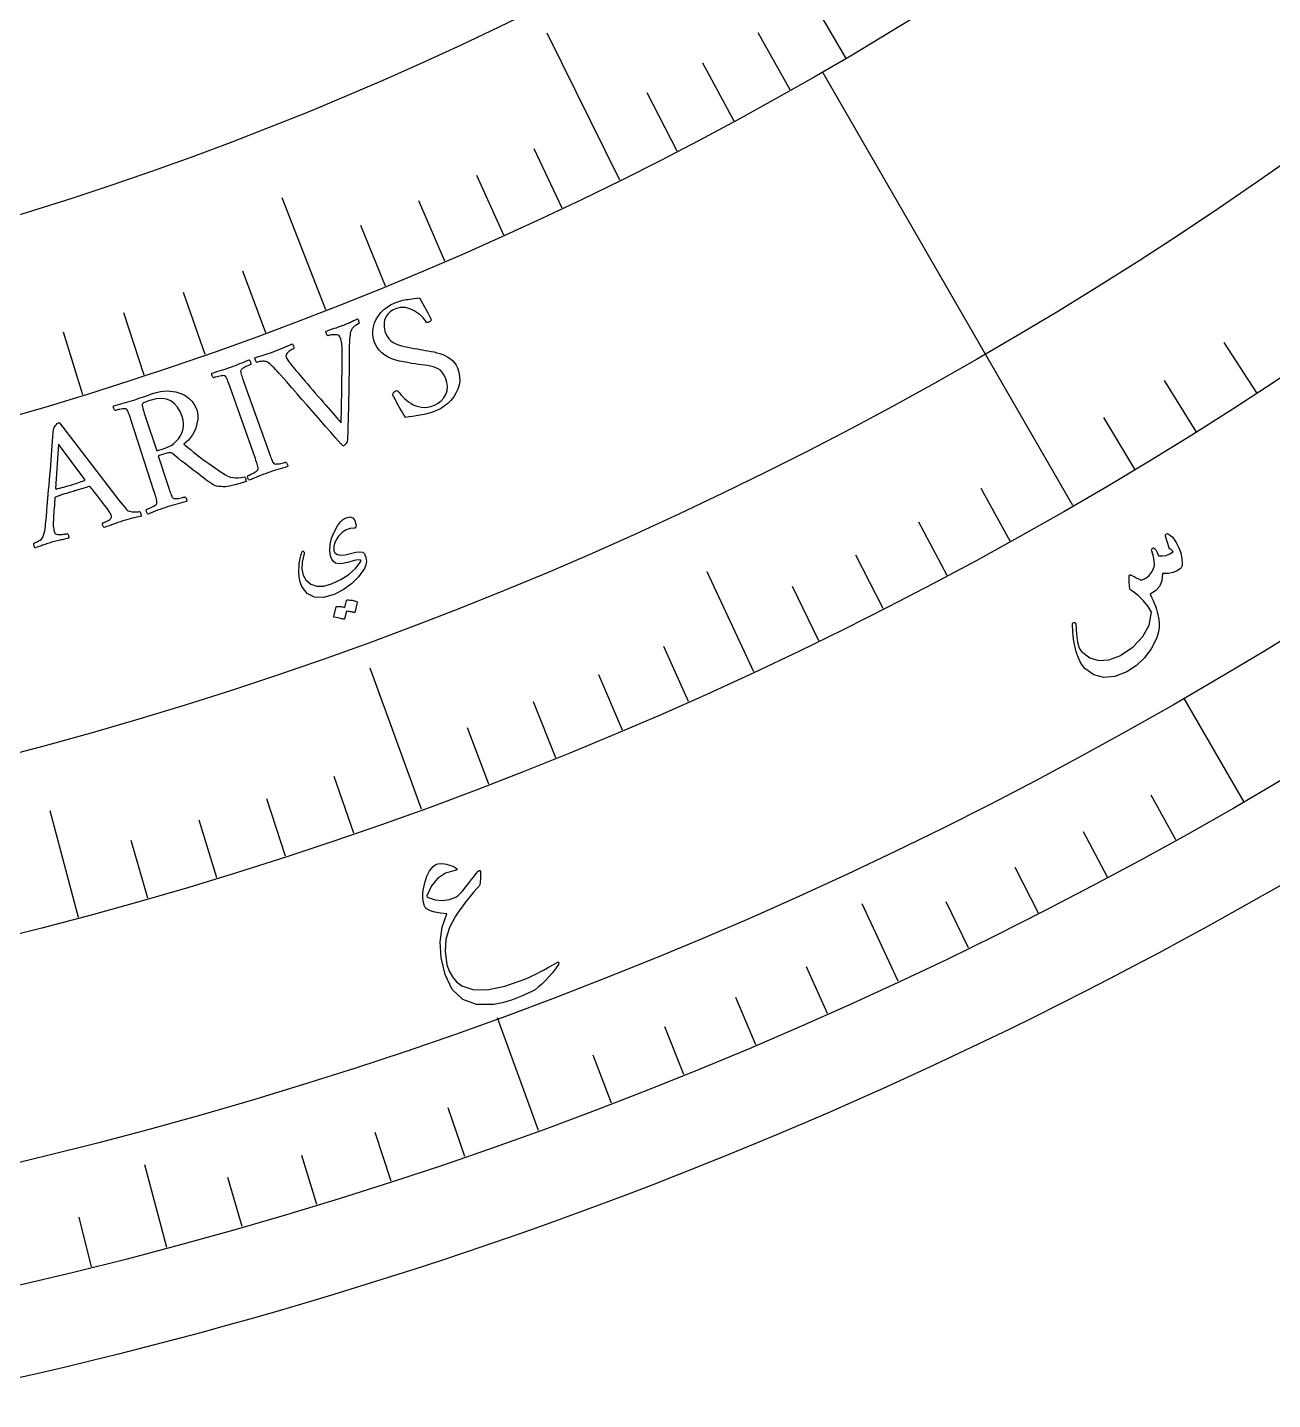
# Model space of a CAD drawing. Header units: millimetres. Extents: x -68 to 68, y -68 to 87.
# Drawn here: x 15.05 to 33.5, y -66.15 to -45.82 of the extents above; entities that cross this region are included whole.
import ezdxf

# ---------------------------------------------------------------- set-up
doc = ezdxf.new("R2010")
doc.units = ezdxf.units.MM
for name, color, linetype in [('CUT_OUTER', 1, 'Continuous'), ('ENGRAVE', 7, 'Continuous'), ('ENGRAVE_FINE', 8, 'Continuous'), ('TEXT', 5, 'Continuous')]:
    doc.layers.add(name, color=color, linetype=linetype)

msp = doc.modelspace()

# ---------------------------------------------------------------- linework, layer by layer
at = {"layer": 'CUT_OUTER'}
msp.add_lwpolyline([(33.6304, -58.5256), (33.2706, -58.7309), (32.9096, -58.9339), (32.5474, -59.1347), (32.1839, -59.3333), (31.8193, -59.5297), (31.4534, -59.7238), (31.0864, -59.9157), (30.7181, -60.1053), (30.3488, -60.2926), (29.9782, -60.4777), (29.6066, -60.6605), (29.2338, -60.841), (28.86, -61.0193), (28.485, -61.1952), (28.109, -61.3688), (27.7319, -61.5402), (27.3538, -61.7092), (26.9746, -61.8758), (26.5945, -62.0402), (26.2133, -62.2022), (25.8311, -62.3619), (25.448, -62.5192), (25.0639, -62.6742), (24.6789, -62.8268), (24.2929, -62.977), (23.906, -63.1249), (23.5183, -63.2704), (23.1296, -63.4135), (22.7401, -63.5542), (22.3497, -63.6926), (21.9584, -63.8285), (21.5664, -63.962), (21.1735, -64.0932), (20.7799, -64.2219), (20.3854, -64.3482), (19.9902, -64.472), (19.5942, -64.5935), (19.1975, -64.7125), (18.8001, -64.8291), (18.4019, -64.9432), (18.0031, -65.0549), (17.6036, -65.1641), (17.2034, -65.2709), (16.8026, -65.3752), (16.4012, -65.4771), (15.9991, -65.5765), (15.5964, -65.6734), (15.1932, -65.7679), (14.7893, -65.8599)], dxfattribs=at)
at = {"layer": 'ENGRAVE'}
for points in [[(23.8322, -48.08), (22.7531, -45.9028)], [(30.5438, -52.9033), (26.8313, -46.4731)], [(19.4753, -50.0038), (18.8286, -48.3433)], [(25.8167, -55.3641), (25.1263, -53.8836)], [(20.8932, -57.4035), (20.1313, -55.3103)], [(33.075, -57.2876), (32.1891, -55.7531)], [(15.8106, -59.006), (15.3878, -57.4282)], [(27.9562, -59.9523), (27.4213, -58.8052)], [(22.6246, -62.1607), (22.0186, -60.4956)], [(17.1209, -63.896), (16.7933, -62.6735)]]:
    msp.add_lwpolyline(points, dxfattribs=at)
for radius in [66.15, 66.15, 64.3781, 61.0875, 61.0875, 58.4888, 53.6625, 53.6625, 50.8275]:
    msp.add_circle((0, 0), radius, dxfattribs=at)
at = {"layer": 'ENGRAVE_FINE'}
for points in [[(27.1811, -46.2694), (26.6887, -45.4313)], [(26.3563, -46.7441), (25.8789, -45.8974)], [(25.5231, -47.2042), (25.0608, -46.3492)], [(24.6817, -47.6495), (24.2346, -46.7865)], [(22.9751, -48.4954), (22.559, -47.617)], [(22.1106, -48.8956), (21.7101, -48.01)], [(21.239, -49.2805), (20.8543, -48.3879)], [(20.3604, -49.6499), (19.9916, -48.7506)], [(18.5839, -50.3418), (18.2473, -49.43)], [(17.6865, -50.6641), (17.3661, -49.7464)], [(16.7834, -50.9704), (16.4794, -50.0472)], [(15.8748, -51.2606), (15.5873, -50.3322)], [(33.2706, -51.2323), (32.7854, -50.485)], [(32.3714, -51.8051), (31.8993, -51.0495)], [(31.4624, -52.3622), (31.0035, -51.5985)], [(29.6158, -53.4283), (29.1838, -52.649)], [(28.6788, -53.9371), (28.2605, -53.1504)], [(27.7331, -54.4294), (27.3286, -53.6355)], [(26.779, -54.9051), (26.3884, -54.1043)], [(24.8465, -55.8062), (24.4841, -54.9922)], [(23.8688, -56.2313), (23.5206, -55.4112)], [(22.8838, -56.6393), (22.55, -55.8132)], [(21.8918, -57.0301), (21.5725, -56.1983)], [(19.8881, -57.7594), (19.5981, -56.9169)], [(18.8771, -58.0977), (18.6017, -57.2503)], [(32.0702, -57.8561), (31.702, -57.1919)], [(17.8603, -58.4183), (17.5998, -57.5662)], [(31.0555, -58.407), (30.699, -57.7365)], [(16.838, -58.7211), (16.5924, -57.8646)], [(30.0315, -58.9401), (29.6867, -58.2635)], [(28.9983, -59.4552), (28.6654, -58.7727)], [(26.9056, -60.431), (26.5968, -59.7373)], [(25.8469, -60.8914), (25.5502, -60.1924)], [(24.7802, -61.3332), (24.4958, -60.6291)], [(23.706, -61.7563), (23.4339, -61.0474)], [(21.5363, -62.5461), (21.2891, -61.8281)], [(20.4415, -62.9124), (20.2068, -62.1902)], [(19.3404, -63.2596), (19.1184, -62.5334)], [(18.2334, -63.5875), (18.0241, -62.8575)], [(16.0031, -64.1851), (15.8194, -63.4482)]]:
    msp.add_lwpolyline(points, dxfattribs=at)
at = {"layer": 'TEXT'}
for points in [[(20.4894, -49.9026), (20.5244, -49.8888), (20.5568, -49.8774), (20.5865, -49.8682), (20.6135, -49.8613), (20.6396, -49.8558), (20.6662, -49.851), (20.6935, -49.8468), (20.7213, -49.8432), (20.7512, -49.8396), (20.7843, -49.8353), (20.8208, -49.8302), (20.8606, -49.8245), (20.8864, -49.8674), (20.9118, -49.9115), (20.9368, -49.9566), (20.9614, -50.0027), (20.9842, -50.0465), (21.0037, -50.0844), (21.0198, -50.1165), (21.0327, -50.1428), (21.0349, -50.1485), (21.0341, -50.1545), (21.0304, -50.1609), (21.0237, -50.1677), (21.0158, -50.1741), (21.0085, -50.1793), (21.0017, -50.1835), (20.9955, -50.1865), (20.9875, -50.1892), (20.9798, -50.1903), (20.9725, -50.1898), (20.9656, -50.1878), (20.9527, -50.1668), (20.9367, -50.1451), (20.9176, -50.1225), (20.8954, -50.0991), (20.8707, -50.0761), (20.844, -50.0546), (20.8154, -50.0346), (20.7849, -50.016), (20.7529, -49.9998), (20.7197, -49.9866), (20.6854, -49.9766), (20.65, -49.9696), (20.6141, -49.9666), (20.578, -49.9688), (20.5418, -49.9761), (20.5054, -49.9885), (20.462, -50.0092), (20.4256, -50.033), (20.3962, -50.0599), (20.3739, -50.0898), (20.3576, -50.1216), (20.346, -50.1543), (20.3391, -50.1878), (20.3371, -50.2222), (20.3389, -50.2562), (20.3435, -50.2888), (20.3509, -50.3198), (20.3611, -50.3494), (20.3823, -50.3931), (20.408, -50.4304), (20.4382, -50.4613), (20.4729, -50.4859), (20.5111, -50.5056), (20.5519, -50.5223), (20.5953, -50.5357), (20.6412, -50.546), (20.6886, -50.5548), (20.7362, -50.5638), (20.7842, -50.573), (20.8324, -50.5824), (20.8693, -50.5888), (20.908, -50.5954), (20.9486, -50.6023), (20.9911, -50.6094), (21.0344, -50.6173), (21.0777, -50.6267), (21.121, -50.6375), (21.1641, -50.6496), (21.2062, -50.6641), (21.2461, -50.6817), (21.2838, -50.7025), (21.3195, -50.7264), (21.352, -50.7541), (21.3804, -50.7861), (21.4047, -50.8226), (21.4249, -50.8634), (21.4463, -50.9266), (21.4574, -50.9899), (21.458, -51.0532), (21.4481, -51.1164), (21.4292, -51.178), (21.403, -51.2364), (21.3692, -51.2916), (21.328, -51.3434), (21.2809, -51.3906), (21.2292, -51.4317), (21.173, -51.4667), (21.1123, -51.4955), (21.0529, -51.5179), (20.9931, -51.5365), (20.9331, -51.5513), (20.8728, -51.5623), (20.814, -51.5714), (20.7586, -51.5805), (20.7065, -51.5895), (20.6578, -51.5986), (20.6366, -51.5659), (20.6153, -51.5319), (20.594, -51.4964), (20.5727, -51.4596), (20.5522, -51.4232), (20.5333, -51.3889), (20.5159, -51.3568), (20.5001, -51.3268), (20.4866, -51.3006), (20.4761, -51.2799), (20.4686, -51.2645), (20.4642, -51.2546), (20.4682, -51.2463), (20.4727, -51.2383), (20.4779, -51.2306), (20.4838, -51.2231), (20.4902, -51.2163), (20.4972, -51.2104), (20.5047, -51.2055), (20.5129, -51.2017), (20.5232, -51.1991), (20.5325, -51.2001), (20.5408, -51.2046), (20.548, -51.2127), (20.56, -51.2293), (20.5752, -51.2482), (20.5936, -51.2695), (20.6153, -51.2932), (20.64, -51.3177), (20.6677, -51.3416), (20.6982, -51.3648), (20.7317, -51.3874), (20.7678, -51.4077), (20.8062, -51.424), (20.8469, -51.4364), (20.89, -51.4449), (20.9353, -51.4479), (20.9828, -51.4438), (21.0327, -51.4327), (21.0847, -51.4144), (21.1377, -51.3871), (21.1832, -51.3519), (21.2211, -51.3086), (21.2514, -51.2574), (21.271, -51.2006), (21.2769, -51.1406), (21.269, -51.0773), (21.2475, -51.0107), (21.2254, -50.9655), (21.2, -50.928), (21.1714, -50.8982), (21.1395, -50.876), (21.1047, -50.8593), (21.0674, -50.8456), (21.0275, -50.8351), (20.9851, -50.8278), (20.9407, -50.8219), (20.8947, -50.816), (20.8472, -50.81), (20.7981, -50.8038), (20.7425, -50.795), (20.6856, -50.785), (20.6275, -50.774), (20.5681, -50.7618), (20.5094, -50.7468), (20.4534, -50.7275), (20.3999, -50.7037), (20.3491, -50.6755), (20.3028, -50.6416), (20.263, -50.6004), (20.2298, -50.5522), (20.203, -50.4968), (20.1828, -50.4347), (20.1724, -50.3733), (20.1718, -50.3128), (20.1808, -50.2531), (20.1981, -50.1954), (20.2224, -50.141), (20.2535, -50.0899), (20.2916, -50.0421), (20.3351, -49.9988), (20.3825, -49.9611), (20.4339, -49.929), (20.4894, -49.9026)], [(18.6948, -50.6244), (18.7324, -50.6102), (18.7693, -50.5958), (18.8055, -50.581), (18.8408, -50.5661), (18.8756, -50.5511), (18.9102, -50.5364), (18.9446, -50.5218), (18.9786, -50.5076), (18.9829, -50.5128), (18.9873, -50.5206), (18.9917, -50.5309), (18.9963, -50.5438), (19, -50.5566), (19.0017, -50.5664), (19.0015, -50.5733), (18.9994, -50.5773), (18.9932, -50.58), (18.9842, -50.5847), (18.9724, -50.5913), (18.9577, -50.5998), (18.942, -50.6099), (18.9273, -50.6209), (18.9134, -50.633), (18.9005, -50.6461), (18.8903, -50.6602), (18.8848, -50.6751), (18.8841, -50.6909), (18.8881, -50.7075), (18.8999, -50.731), (18.921, -50.763), (18.9512, -50.8032), (18.9908, -50.8517), (19.0119, -50.8767), (19.0364, -50.9055), (19.0642, -50.9381), (19.0953, -50.9744), (19.1289, -51.0136), (19.1641, -51.0548), (19.2009, -51.098), (19.2394, -51.1431), (19.2788, -51.1892), (19.3183, -51.2352), (19.3581, -51.2811), (19.3981, -51.327), (19.4373, -51.3719), (19.4748, -51.415), (19.5107, -51.4563), (19.5449, -51.4958), (19.5767, -51.5327), (19.6055, -51.566), (19.6312, -51.5958), (19.6539, -51.6221), (19.6726, -51.6438), (19.6867, -51.6599), (19.6959, -51.6703), (19.7004, -51.675), (19.7011, -51.6654), (19.7019, -51.6478), (19.7028, -51.6224), (19.7038, -51.5892), (19.7049, -51.5495), (19.7059, -51.5048), (19.7069, -51.4551), (19.7078, -51.4004), (19.7088, -51.3416), (19.7097, -51.28), (19.7107, -51.2153), (19.7116, -51.1477), (19.7126, -51.0783), (19.7134, -51.0085), (19.7142, -50.9381), (19.7148, -50.8673), (19.7154, -50.7972), (19.7158, -50.7293), (19.7162, -50.6635), (19.7165, -50.5997), (19.7164, -50.5758), (19.7155, -50.5515), (19.7137, -50.5268), (19.7111, -50.5017), (19.7077, -50.4777), (19.7035, -50.456), (19.6985, -50.4367), (19.6928, -50.4199), (19.6837, -50.4025), (19.6716, -50.3892), (19.6564, -50.3798), (19.6382, -50.3744), (19.6185, -50.3718), (19.5987, -50.371), (19.579, -50.3719), (19.5593, -50.3745), (19.5411, -50.3779), (19.5261, -50.3812), (19.5142, -50.3842), (19.5055, -50.387), (19.4999, -50.3848), (19.4944, -50.3792), (19.4889, -50.3703), (19.4835, -50.3581), (19.4791, -50.3451), (19.4768, -50.3339), (19.4766, -50.3245), (19.4784, -50.317), (19.5104, -50.306), (19.5415, -50.2956), (19.5718, -50.2856), (19.6013, -50.2762), (19.6307, -50.2665), (19.6608, -50.2561), (19.6916, -50.2448), (19.7231, -50.2327), (19.7488, -50.2225), (19.7717, -50.2132), (19.7917, -50.2049), (19.8088, -50.1976), (19.8243, -50.1906), (19.8397, -50.1836), (19.8549, -50.1765), (19.8698, -50.1693), (19.8856, -50.1616), (19.903, -50.1533), (19.9223, -50.1443), (19.9433, -50.1345), (19.9476, -50.1398), (19.952, -50.1478), (19.9565, -50.1586), (19.961, -50.1721), (19.9647, -50.1853), (19.9667, -50.1949), (19.9669, -50.2011), (19.9654, -50.2038), (19.9564, -50.2083), (19.9433, -50.2161), (19.9263, -50.2272), (19.9053, -50.2416), (19.8842, -50.2587), (19.8667, -50.2778), (19.8529, -50.2989), (19.8428, -50.322), (19.8374, -50.3417), (19.8327, -50.3681), (19.8288, -50.4014), (19.8257, -50.4416), (19.8233, -50.4845), (19.8216, -50.5263), (19.8207, -50.5669), (19.8205, -50.6064), (19.82, -50.6979), (19.8195, -50.7856), (19.8189, -50.8694), (19.8183, -50.9494), (19.8175, -51.0268), (19.8165, -51.103), (19.8153, -51.1778), (19.8138, -51.2513), (19.8122, -51.3248), (19.8105, -51.3998), (19.8088, -51.4761), (19.807, -51.5538), (19.8049, -51.6344), (19.8023, -51.7194), (19.7991, -51.8086), (19.7955, -51.9023), (19.7935, -51.9273), (19.7898, -51.9488), (19.7842, -51.9669), (19.7767, -51.9815), (19.7679, -51.9934), (19.758, -52.0031), (19.7473, -52.0109), (19.7355, -52.0165), (19.7316, -52.0169), (19.7273, -52.0152), (19.7225, -52.0113), (19.7173, -52.0054), (19.7121, -51.999), (19.7073, -51.9937), (19.7029, -51.9894), (19.6988, -51.9861), (19.62, -51.8974), (19.544, -51.8116), (19.4708, -51.7287), (19.4005, -51.6487), (19.3313, -51.5697), (19.2616, -51.4901), (19.1914, -51.4097), (19.1208, -51.3286), (19.048, -51.2451), (18.9712, -51.1575), (18.8906, -51.0658), (18.8061, -50.97), (18.7803, -50.9405), (18.7554, -50.9127), (18.7313, -50.8867), (18.7081, -50.8625), (18.6851, -50.8399), (18.6618, -50.8188), (18.6383, -50.7991), (18.6144, -50.781), (18.6039, -50.7743), (18.5913, -50.7694), (18.5766, -50.7663), (18.5599, -50.765), (18.5424, -50.7651), (18.5254, -50.7659), (18.5089, -50.7676), (18.4929, -50.7702), (18.4781, -50.7731), (18.4656, -50.776), (18.4552, -50.7787), (18.447, -50.7814), (18.4452, -50.7797), (18.4422, -50.7738), (18.438, -50.7637), (18.4326, -50.7494), (18.4275, -50.7348), (18.424, -50.7239), (18.4223, -50.7167), (18.4222, -50.7132), (18.4614, -50.7004), (18.4973, -50.6889), (18.5298, -50.6789), (18.559, -50.6702), (18.5881, -50.6613), (18.6204, -50.6508), (18.656, -50.6384), (18.6948, -50.6244)], [(18.0678, -50.8515), (18.1021, -50.8391), (18.1358, -50.8263), (18.1689, -50.8132), (18.2014, -50.7997), (18.234, -50.7861), (18.2673, -50.7723), (18.3015, -50.7584), (18.3364, -50.7443), (18.3426, -50.7486), (18.3481, -50.7552), (18.3529, -50.7641), (18.3571, -50.7754), (18.3602, -50.787), (18.3619, -50.7971), (18.3622, -50.8056), (18.361, -50.8125), (18.3525, -50.8159), (18.3411, -50.8208), (18.3269, -50.8272), (18.3098, -50.8351), (18.2917, -50.8439), (18.2744, -50.853), (18.2579, -50.8623), (18.2421, -50.8719), (18.2286, -50.8813), (18.2191, -50.8904), (18.2134, -50.8992), (18.2117, -50.9075), (18.2132, -50.9218), (18.216, -50.9376), (18.2203, -50.955), (18.226, -50.9739), (18.2326, -50.9941), (18.2397, -51.0151), (18.2473, -51.037), (18.2553, -51.0598), (18.2566, -51.0634), (18.2579, -51.0671), (18.2593, -51.0707), (18.2606, -51.0744), (18.2619, -51.0781), (18.2632, -51.0817), (18.2645, -51.0854), (18.2658, -51.089), (18.6296, -52.1065), (18.6309, -52.1101), (18.6322, -52.1138), (18.6335, -52.1175), (18.6348, -52.1211), (18.6361, -52.1248), (18.6374, -52.1284), (18.6387, -52.1321), (18.64, -52.1358), (18.6482, -52.1584), (18.6561, -52.1799), (18.6639, -52.2002), (18.6713, -52.2195), (18.6788, -52.2372), (18.6864, -52.253), (18.6942, -52.2668), (18.7022, -52.2786), (18.7086, -52.283), (18.7186, -52.2858), (18.7322, -52.287), (18.7494, -52.2865), (18.7685, -52.2847), (18.7879, -52.282), (18.8077, -52.2782), (18.8279, -52.2734), (18.8466, -52.2685), (18.862, -52.2642), (18.8742, -52.2606), (18.8832, -52.2576), (18.8886, -52.2622), (18.8939, -52.2689), (18.8991, -52.2777), (18.9041, -52.2886), (18.9081, -52.2999), (18.9101, -52.3099), (18.91, -52.3185), (18.9079, -52.3258), (18.8705, -52.3366), (18.834, -52.3473), (18.7983, -52.3578), (18.7634, -52.3682), (18.7287, -52.3788), (18.6938, -52.39), (18.6585, -52.4018), (18.623, -52.4142), (18.5884, -52.4267), (18.5537, -52.4397), (18.5189, -52.4534), (18.4838, -52.4675), (18.4486, -52.4821), (18.4131, -52.4968), (18.3773, -52.5119), (18.3413, -52.5271), (18.335, -52.5228), (18.3295, -52.5161), (18.3247, -52.5072), (18.3207, -52.4959), (18.3178, -52.4842), (18.3162, -52.4741), (18.3161, -52.4656), (18.3174, -52.4586), (18.3263, -52.4553), (18.338, -52.4504), (18.3527, -52.4439), (18.3703, -52.436), (18.389, -52.4269), (18.407, -52.4173), (18.4242, -52.407), (18.4407, -52.3962), (18.4547, -52.3856), (18.4644, -52.3761), (18.4699, -52.3678), (18.4711, -52.3607), (18.4699, -52.3434), (18.4669, -52.3244), (18.4621, -52.3036), (18.4554, -52.2811), (18.4476, -52.2572), (18.4393, -52.2325), (18.4306, -52.2069), (18.4213, -52.1805), (18.0616, -51.1616), (18.0522, -51.1351), (18.0429, -51.1095), (18.0337, -51.0846), (18.0246, -51.0606), (18.0155, -51.0383), (18.0061, -51.0187), (17.9965, -51.0018), (17.9867, -50.9874), (17.981, -50.9817), (17.9717, -50.9783), (17.9586, -50.9773), (17.9418, -50.9785), (17.923, -50.9813), (17.9039, -50.9846), (17.8845, -50.9886), (17.8649, -50.9932), (17.8466, -50.9978), (17.8316, -51.0018), (17.8196, -51.0052), (17.8109, -51.008), (17.8056, -51.0033), (17.8005, -50.9965), (17.7954, -50.9876), (17.7905, -50.9766), (17.7866, -50.9653), (17.7848, -50.9553), (17.7849, -50.9467), (17.7869, -50.9395), (17.8231, -50.9283), (17.8591, -50.9173), (17.8948, -50.9066), (17.9302, -50.8961), (17.9653, -50.8855), (17.9999, -50.8746), (18.0341, -50.8632), (18.0678, -50.8515)], [(16.9437, -51.2316), (16.9843, -51.22), (17.0266, -51.2116), (17.0706, -51.2063), (17.1163, -51.2042), (17.1626, -51.2055), (17.2083, -51.2103), (17.2535, -51.2187), (17.298, -51.2307), (17.341, -51.2466), (17.3817, -51.267), (17.42, -51.2917), (17.4561, -51.3207), (17.4887, -51.3545), (17.5171, -51.3933), (17.5412, -51.4372), (17.5609, -51.4862), (17.5725, -51.5298), (17.578, -51.5748), (17.5773, -51.6213), (17.5705, -51.6691), (17.5585, -51.7169), (17.5422, -51.7635), (17.5218, -51.8087), (17.4971, -51.8526), (17.4692, -51.8938), (17.439, -51.931), (17.4065, -51.964), (17.3719, -51.9931), (17.4206, -52.0343), (17.4681, -52.0735), (17.5144, -52.1108), (17.5593, -52.1461), (17.6039, -52.1802), (17.6491, -52.2139), (17.6949, -52.2472), (17.7413, -52.2801), (17.7893, -52.3137), (17.8401, -52.3488), (17.8935, -52.3856), (17.9496, -52.424), (17.987, -52.4472), (18.0241, -52.4656), (18.0608, -52.4794), (18.0971, -52.4884), (18.135, -52.4926), (18.1766, -52.4918), (18.2218, -52.4859), (18.2706, -52.4749), (18.2766, -52.4795), (18.2816, -52.4869), (18.2855, -52.497), (18.2883, -52.5099), (18.2902, -52.5228), (18.2914, -52.5328), (18.292, -52.54), (18.2919, -52.5443), (18.2338, -52.5639), (18.1804, -52.5806), (18.1317, -52.5944), (18.0877, -52.6054), (18.0486, -52.6138), (18.0149, -52.6198), (17.9864, -52.6234), (17.9631, -52.6248), (17.9476, -52.6238), (17.9291, -52.6223), (17.9077, -52.6203), (17.8834, -52.6177), (17.8571, -52.6127), (17.8297, -52.6035), (17.8011, -52.59), (17.7716, -52.5722), (17.7585, -52.5631), (17.7408, -52.5504), (17.7185, -52.5342), (17.6916, -52.5144), (17.6609, -52.4916), (17.6273, -52.4663), (17.5909, -52.4385), (17.5517, -52.4083), (17.5104, -52.3763), (17.4677, -52.3432), (17.4236, -52.3089), (17.3783, -52.2736), (17.3327, -52.2378), (17.2879, -52.2023), (17.2439, -52.1669), (17.2007, -52.1318), (17.1845, -52.1228), (17.1652, -52.1189), (17.1429, -52.1202), (17.1175, -52.1265), (16.9925, -52.1673), (17.1386, -52.6157), (17.1398, -52.6194), (17.141, -52.6231), (17.1422, -52.6268), (17.1434, -52.6305), (17.1446, -52.6342), (17.1458, -52.6379), (17.147, -52.6416), (17.1482, -52.6453), (17.1557, -52.6681), (17.1631, -52.6898), (17.1702, -52.7104), (17.1771, -52.7299), (17.1841, -52.7478), (17.1913, -52.7638), (17.1987, -52.7778), (17.2063, -52.7899), (17.2126, -52.7945), (17.2225, -52.7975), (17.236, -52.7991), (17.2532, -52.7991), (17.2724, -52.7979), (17.2919, -52.7956), (17.3118, -52.7924), (17.3321, -52.7883), (17.3509, -52.7839), (17.3664, -52.78), (17.3788, -52.7767), (17.3878, -52.774), (17.3931, -52.7788), (17.3982, -52.7856), (17.4031, -52.7946), (17.4079, -52.8056), (17.4115, -52.817), (17.4132, -52.827), (17.4129, -52.8357), (17.4105, -52.8429), (17.3729, -52.8527), (17.3361, -52.8623), (17.3001, -52.8718), (17.2649, -52.8811), (17.23, -52.8907), (17.1947, -52.9009), (17.1591, -52.9117), (17.1232, -52.9231), (17.0883, -52.9346), (17.0533, -52.9467), (17.018, -52.9593), (16.9826, -52.9725), (16.947, -52.986), (16.9111, -52.9998), (16.8749, -53.0138), (16.8385, -53.028), (16.8323, -53.0235), (16.827, -53.0167), (16.8225, -53.0076), (16.8188, -52.9962), (16.8162, -52.9844), (16.8149, -52.9743), (16.815, -52.9658), (16.8165, -52.9588), (16.8255, -52.9557), (16.8374, -52.9512), (16.8522, -52.9452), (16.8701, -52.9377), (16.889, -52.9292), (16.9072, -52.9201), (16.9248, -52.9103), (16.9416, -52.8999), (16.9559, -52.8897), (16.9658, -52.8806), (16.9715, -52.8724), (16.973, -52.8654), (16.9723, -52.8481), (16.9698, -52.8289), (16.9656, -52.808), (16.9596, -52.7853), (16.9524, -52.7612), (16.9448, -52.7363), (16.9368, -52.7105), (16.9283, -52.6838), (16.5953, -51.6558), (16.5867, -51.6291), (16.5781, -51.6032), (16.5696, -51.5781), (16.5612, -51.5538), (16.5527, -51.5313), (16.5439, -51.5114), (16.5348, -51.4942), (16.5254, -51.4796), (16.5199, -51.4737), (16.5106, -51.4701), (16.4976, -51.4686), (16.4808, -51.4694), (16.462, -51.4716), (16.443, -51.4744), (16.4239, -51.4777), (16.4047, -51.4815), (16.3868, -51.4854), (16.372, -51.4888), (16.3602, -51.4918), (16.3515, -51.4944), (16.3464, -51.4895), (16.3414, -51.4826), (16.3366, -51.4736), (16.332, -51.4625), (16.3285, -51.451), (16.3269, -51.441), (16.3272, -51.4324), (16.3295, -51.4252), (16.366, -51.4151), (16.402, -51.4052), (16.4376, -51.3956), (16.4728, -51.3863), (16.5076, -51.3769), (16.5422, -51.3671), (16.5764, -51.3568), (16.6103, -51.3461), (16.6459, -51.3344), (16.6828, -51.3219), (16.7209, -51.3086), (16.7602, -51.2946), (16.8017, -51.2799), (16.8461, -51.2644), (16.8934, -51.2484), (16.9437, -51.2316)], [(17.3481, -51.5829), (17.3176, -51.5096), (17.2791, -51.4469), (17.2326, -51.3946), (17.1781, -51.353), (17.1148, -51.3251), (17.0417, -51.3144), (16.9588, -51.3209), (16.866, -51.3445), (16.8538, -51.3487), (16.8388, -51.3541), (16.821, -51.3608), (16.8005, -51.3687), (16.7812, -51.3774), (16.7672, -51.3864), (16.7585, -51.3957), (16.755, -51.4054), (16.7549, -51.4198), (16.7572, -51.4377), (16.7617, -51.4591), (16.7686, -51.484), (16.7767, -51.5108), (16.7851, -51.5376), (16.7936, -51.5646), (16.8023, -51.5916), (16.9684, -52.0934), (17.0957, -52.0518), (17.1407, -52.034), (17.1829, -52.0111), (17.2222, -51.9832), (17.2586, -51.9502), (17.2909, -51.9132), (17.3179, -51.8731), (17.3396, -51.83), (17.3561, -51.7838), (17.3659, -51.7355), (17.3679, -51.6859), (17.3619, -51.6351), (17.3481, -51.5829)], [(15.3301, -53.1088), (15.3305, -53.1045), (15.3316, -53.0918), (15.3335, -53.0706), (15.3362, -53.0409), (15.3394, -53.004), (15.3431, -52.961), (15.3472, -52.9121), (15.3517, -52.857), (15.3566, -52.7973), (15.362, -52.7343), (15.3679, -52.6679), (15.3743, -52.5981), (15.3808, -52.5262), (15.3872, -52.4533), (15.3933, -52.3794), (15.3993, -52.3045), (15.4051, -52.23), (15.4108, -52.157), (15.4163, -52.0855), (15.4218, -52.0155), (15.4271, -51.9484), (15.432, -51.8855), (15.4366, -51.8267), (15.4409, -51.772), (15.4442, -51.7598), (15.4501, -51.7462), (15.4588, -51.7311), (15.4701, -51.7146), (15.4823, -51.6991), (15.4934, -51.6873), (15.5035, -51.6792), (15.5125, -51.6748), (15.5147, -51.6742), (15.5165, -51.674), (15.5179, -51.674), (15.5189, -51.6742), (15.52, -51.6747), (15.5215, -51.6752), (15.5236, -51.6756), (15.5261, -51.6761), (16.4099, -52.8204), (16.4541, -52.8765), (16.4874, -52.9184), (16.5098, -52.946), (16.5213, -52.9594), (16.5331, -52.9701), (16.5476, -52.979), (16.5647, -52.986), (16.5845, -52.9912), (16.6055, -52.9947), (16.626, -52.9969), (16.646, -52.9976), (16.6657, -52.997), (16.6833, -52.9956), (16.6973, -52.9942), (16.7077, -52.9927), (16.7145, -52.9911), (16.7209, -52.9968), (16.7263, -53.0047), (16.7307, -53.0148), (16.734, -53.0271), (16.7364, -53.0391), (16.7381, -53.0486), (16.7388, -53.0554), (16.7388, -53.0595), (16.7028, -53.0682), (16.6687, -53.0765), (16.6366, -53.0843), (16.6064, -53.0916), (16.5758, -53.0994), (16.5425, -53.1085), (16.5066, -53.1189), (16.468, -53.1306), (16.4274, -53.1435), (16.3905, -53.1556), (16.3574, -53.1671), (16.328, -53.1779), (16.2987, -53.189), (16.2658, -53.2013), (16.2294, -53.2149), (16.1894, -53.2297), (16.1833, -53.2251), (16.1781, -53.2183), (16.1737, -53.2091), (16.1701, -53.1977), (16.1678, -53.1859), (16.1672, -53.1756), (16.1682, -53.1668), (16.1708, -53.1595), (16.1834, -53.1551), (16.1989, -53.1486), (16.2171, -53.1401), (16.2381, -53.1296), (16.2585, -53.1182), (16.2749, -53.1071), (16.2873, -53.0964), (16.2958, -53.0861), (16.2983, -53.0789), (16.2991, -53.0702), (16.298, -53.0601), (16.2951, -53.0484), (16.29, -53.0356), (16.2818, -53.0196), (16.2704, -53.0003), (16.2557, -52.9778), (16.2386, -52.953), (16.22, -52.9268), (16.1997, -52.8992), (16.1778, -52.8702), (16.1553, -52.8408), (16.1328, -52.8119), (16.1106, -52.7834), (16.0885, -52.7553), (16.0674, -52.7287), (16.0483, -52.7046), (16.0311, -52.6829), (16.0159, -52.6636), (16.0034, -52.6479), (15.9945, -52.6366), (15.9892, -52.6299), (15.9874, -52.6276), (15.987, -52.6274), (15.9858, -52.6268), (15.9838, -52.6257), (15.9809, -52.6242), (15.9778, -52.6227), (15.9749, -52.622), (15.9721, -52.6218), (15.9695, -52.6222), (15.9496, -52.6271), (15.9276, -52.6329), (15.9035, -52.6397), (15.8773, -52.6474), (15.8505, -52.6555), (15.8247, -52.6632), (15.7998, -52.6707), (15.7758, -52.6779), (15.7697, -52.6798), (15.7635, -52.6816), (15.7573, -52.6835), (15.7511, -52.6853), (15.7451, -52.6871), (15.7393, -52.6888), (15.7339, -52.6904), (15.7288, -52.692), (15.6931, -52.7027), (15.6602, -52.7127), (15.6301, -52.7221), (15.6029, -52.7307), (15.5752, -52.7398), (15.544, -52.7505), (15.5092, -52.7627), (15.4709, -52.7764), (15.4695, -52.777), (15.468, -52.7782), (15.4664, -52.78), (15.4645, -52.7823), (15.4628, -52.7846), (15.4616, -52.7862), (15.4609, -52.7871), (15.4606, -52.7875), (15.4604, -52.7909), (15.4596, -52.8013), (15.4584, -52.8185), (15.4566, -52.8427), (15.4544, -52.8716), (15.452, -52.9031), (15.4493, -52.9372), (15.4463, -52.9739), (15.4435, -53.0112), (15.441, -53.0473), (15.4391, -53.082), (15.4375, -53.1154), (15.436, -53.1482), (15.4357, -53.178), (15.4368, -53.2047), (15.4391, -53.2283), (15.4422, -53.2491), (15.4455, -53.2676), (15.4488, -53.2836), (15.4524, -53.2973), (15.4586, -53.3096), (15.4692, -53.319), (15.4843, -53.3257), (15.5038, -53.3295), (15.5256, -53.3312), (15.5472, -53.3314), (15.5687, -53.3301), (15.5902, -53.3273), (15.6095, -53.324), (15.6248, -53.3212), (15.6359, -53.319), (15.643, -53.3172), (15.6465, -53.3204), (15.6504, -53.3262), (15.6548, -53.3348), (15.6596, -53.3461), (15.664, -53.3581), (15.6669, -53.3686), (15.6684, -53.3777), (15.6684, -53.3854), (15.6451, -53.3909), (15.6235, -53.3959), (15.6036, -53.4003), (15.5855, -53.4043), (15.5682, -53.408), (15.5509, -53.4117), (15.5336, -53.4154), (15.5163, -53.419), (15.4977, -53.4233), (15.4765, -53.4285), (15.4527, -53.4349), (15.4264, -53.4424), (15.3999, -53.4502), (15.3757, -53.4576), (15.3538, -53.4648), (15.3342, -53.4716), (15.3157, -53.4782), (15.2972, -53.4849), (15.2787, -53.4915), (15.2602, -53.4981), (15.2405, -53.5051), (15.2182, -53.5128), (15.1934, -53.5212), (15.1661, -53.5303), (15.1628, -53.5271), (15.1594, -53.5211), (15.1559, -53.5122), (15.1522, -53.5005), (15.1491, -53.4882), (15.1471, -53.4774), (15.1461, -53.4682), (15.1463, -53.4605), (15.1594, -53.456), (15.176, -53.449), (15.1961, -53.4395), (15.2197, -53.4275), (15.2426, -53.414), (15.2604, -53.4001), (15.2732, -53.3857), (15.2809, -53.3709), (15.292, -53.3414), (15.3013, -53.3108), (15.3088, -53.2793), (15.3144, -53.2468), (15.3189, -53.2134), (15.3231, -53.1792), (15.3268, -53.1444), (15.3301, -53.1088)], [(15.5149, -51.9933), (15.4712, -52.6493), (15.4714, -52.6496), (15.4719, -52.6505), (15.4727, -52.6519), (15.4739, -52.654), (15.4753, -52.6559), (15.4766, -52.6572), (15.4779, -52.6579), (15.4791, -52.6578), (15.5041, -52.6517), (15.5314, -52.6448), (15.5609, -52.637), (15.5927, -52.6284), (15.624, -52.6197), (15.652, -52.6118), (15.6768, -52.6047), (15.6982, -52.5984), (15.7259, -52.5899), (15.752, -52.5816), (15.7767, -52.5733), (15.8, -52.5652), (15.823, -52.5569), (15.8471, -52.5483), (15.8722, -52.5393), (15.8985, -52.53), (15.9006, -52.529), (15.902, -52.5273), (15.9027, -52.5249), (15.9028, -52.522), (15.9025, -52.5191), (15.9023, -52.517), (15.9021, -52.5158), (15.9021, -52.5154)], [(19.8912, -53.2381), (19.8342, -53.2401), (19.7773, -53.2604), (19.7206, -53.2992), (19.664, -53.3564), (19.6317, -53.4029), (19.6089, -53.4526), (19.5954, -53.5056), (19.5913, -53.5617), (19.5926, -53.5722), (19.5961, -53.5823), (19.6017, -53.5921), (19.6094, -53.6015), (19.6468, -53.626), (19.6981, -53.636), (19.7633, -53.6314), (19.8425, -53.6122), (19.9203, -53.5924), (19.9801, -53.5866), (20.0218, -53.5949), (20.0454, -53.6172), (20.0683, -53.674), (20.076, -53.7293), (20.0685, -53.7831), (20.0458, -53.8354), (19.9574, -53.9591), (19.8531, -54.0644), (19.733, -54.1513), (19.5972, -54.2197), (19.4382, -54.2648), (19.3056, -54.2601), (19.1996, -54.2057), (19.1203, -54.1017), (19.0953, -54.038), (19.0799, -53.9648), (19.074, -53.882), (19.0776, -53.7895), (19.0808, -53.763), (19.0846, -53.7372), (19.089, -53.7121), (19.0939, -53.6877), (19.0995, -53.6638), (19.1058, -53.6403), (19.1127, -53.6172), (19.1204, -53.5946), (19.1252, -53.5846), (19.1309, -53.5793), (19.1373, -53.5785), (19.1444, -53.5824), (19.1498, -53.5885), (19.1531, -53.5954), (19.1541, -53.603), (19.153, -53.6114), (19.1254, -53.7392), (19.1204, -53.8473), (19.1382, -53.9357), (19.1789, -54.0044), (19.2532, -54.0656), (19.3414, -54.096), (19.4434, -54.0956), (19.559, -54.0641), (19.6987, -54.0005), (19.8173, -53.924), (19.9149, -53.8345), (19.9912, -53.7323), (19.9952, -53.7246), (19.9954, -53.7182), (19.9919, -53.7133), (19.9846, -53.7097), (19.9596, -53.7074), (19.9195, -53.7124), (19.8645, -53.7248), (19.7944, -53.7444), (19.722, -53.7614), (19.6633, -53.7648), (19.6183, -53.7547), (19.587, -53.7311), (19.5644, -53.6981), (19.548, -53.661), (19.5376, -53.6196), (19.5333, -53.574), (19.5385, -53.4794), (19.5596, -53.3863), (19.5964, -53.2948), (19.649, -53.2047), (19.6636, -53.1826), (19.6783, -53.1626), (19.6931, -53.1448), (19.7081, -53.1292), (19.7231, -53.1157), (19.738, -53.1042), (19.7527, -53.0948), (19.7673, -53.0875), (19.8289, -53.0709), (19.8752, -53.0835), (19.9062, -53.1252), (19.9219, -53.1962), (19.9215, -53.2171), (19.9162, -53.231), (19.9061, -53.2381), (19.8912, -53.2381)], [(31.9162, -53.3576), (31.9144, -53.3463), (31.9151, -53.3369), (31.9185, -53.3296), (31.9245, -53.3243), (31.9338, -53.3201), (31.9431, -53.3188), (31.9523, -53.3204), (31.9615, -53.3248), (31.989, -53.3439), (32.0169, -53.3712), (32.0452, -53.4069), (32.0738, -53.4508), (32.1133, -53.527), (32.1415, -53.605), (32.1583, -53.6849), (32.1637, -53.7666), (32.1617, -53.7882), (32.1566, -53.807), (32.1484, -53.8231), (32.1372, -53.8364), (32.0878, -53.8702), (32.0272, -53.8941), (31.9554, -53.9078), (31.8723, -53.9115), (31.8621, -54.0157), (31.8276, -54.1013), (31.7688, -54.1682), (31.6859, -54.2162), (31.7091, -54.2622), (31.7302, -54.3072), (31.7491, -54.3512), (31.7657, -54.3941), (31.7803, -54.4364), (31.793, -54.4781), (31.8039, -54.5193), (31.8128, -54.5601), (31.8231, -54.637), (31.8215, -54.7145), (31.8079, -54.7925), (31.7825, -54.871), (31.7052, -55.0248), (31.6062, -55.1584), (31.4856, -55.2715), (31.3435, -55.3641), (31.165, -55.4356), (31.0011, -55.4511), (30.8521, -55.4109), (30.7181, -55.315), (30.6837, -55.2727), (30.6516, -55.218), (30.6217, -55.1509), (30.5941, -55.0714), (30.5702, -54.9808), (30.5527, -54.8823), (30.5417, -54.7761), (30.5369, -54.6622), (30.5374, -54.6546), (30.5396, -54.6481), (30.5434, -54.6428), (30.549, -54.6387), (30.5552, -54.6359), (30.5613, -54.6346), (30.5672, -54.6348), (30.5729, -54.6365), (30.5783, -54.6406), (30.5823, -54.6459), (30.5849, -54.6523), (30.586, -54.6599), (30.595, -54.8101), (30.6125, -54.9279), (30.6384, -55.0135), (30.6729, -55.0666), (30.795, -55.1582), (30.9299, -55.1989), (31.0776, -55.1885), (31.2376, -55.127), (31.4364, -54.9967), (31.5809, -54.8452), (31.6711, -54.6731), (31.7068, -54.4807), (31.6572, -54.3964), (31.5913, -54.3151), (31.5093, -54.237), (31.4111, -54.1618), (31.4002, -54.1547), (31.3922, -54.1474), (31.3872, -54.1397), (31.3852, -54.1317), (31.3829, -54.1016), (31.3809, -54.0732), (31.3792, -54.0466), (31.3778, -54.0218), (31.3768, -53.999), (31.3765, -53.9785), (31.3768, -53.9602), (31.3777, -53.9443), (31.3792, -53.9369), (31.3827, -53.9322), (31.388, -53.9303), (31.3954, -53.9311), (31.3997, -53.9325), (31.406, -53.9349), (31.4142, -53.9382), (31.4245, -53.9424), (31.4364, -53.9478), (31.4498, -53.9545), (31.4646, -53.9624), (31.4809, -53.9716), (31.5131, -53.9888), (31.5385, -54.0002), (31.5568, -54.0057), (31.5683, -54.0053), (31.6257, -53.9779), (31.6748, -53.9366), (31.7158, -53.8812), (31.7484, -53.8119), (31.7536, -53.7755), (31.7492, -53.7236), (31.7352, -53.6561), (31.7116, -53.573), (31.7094, -53.5651), (31.7094, -53.5573), (31.7115, -53.5497), (31.7159, -53.5421), (31.7206, -53.5362), (31.726, -53.5319), (31.7321, -53.5294), (31.7388, -53.5285), (31.7546, -53.5369), (31.7722, -53.5598), (31.7917, -53.5972), (31.8131, -53.649), (31.8707, -53.6499), (31.9258, -53.6401), (31.9786, -53.6197), (32.0289, -53.5886), (32.0191, -53.5737), (32.0097, -53.5624), (32.0007, -53.5548), (31.9922, -53.5509), (31.9832, -53.5477), (31.9763, -53.5433), (31.9715, -53.5376), (31.9688, -53.5307)], [(19.7832, -54.3091), (19.7845, -54.3064), (19.7868, -54.3042), (19.7903, -54.3025), (19.7948, -54.3013), (19.8127, -54.3014), (19.8302, -54.3022), (19.8475, -54.3038), (19.8645, -54.3062), (19.8813, -54.3094), (19.8982, -54.3135), (19.915, -54.3185), (19.9319, -54.3244), (19.9355, -54.3267), (19.9379, -54.3298), (19.9389, -54.3335), (19.9386, -54.338), (19.9056, -54.4858), (19.9041, -54.4881), (19.901, -54.4892), (19.8963, -54.4892), (19.8901, -54.4879), (19.8855, -54.4863), (19.8783, -54.4844), (19.8686, -54.4822), (19.8562, -54.4797), (19.8411, -54.4769), (19.8232, -54.4737), (19.8023, -54.47), (19.7787, -54.466), (19.7514, -54.5811), (19.7497, -54.585), (19.7463, -54.587), (19.7413, -54.5871), (19.7348, -54.5853), (19.7292, -54.5838), (19.7203, -54.5816), (19.7083, -54.5788), (19.6931, -54.5754), (19.6746, -54.5714), (19.6524, -54.5669), (19.6267, -54.5619), (19.5974, -54.5564), (19.5941, -54.5549), (19.5921, -54.553), (19.5916, -54.5505), (19.5924, -54.5475), (19.6295, -54.4041), (19.6308, -54.4014), (19.6332, -54.3992), (19.6366, -54.3975), (19.6412, -54.3963), (19.6561, -54.3958), (19.6709, -54.396), (19.6855, -54.3971), (19.7, -54.3991), (19.7144, -54.4018), (19.7285, -54.4051), (19.7423, -54.409), (19.756, -54.4136)], [(21.0647, -58.2486), (21.0967, -58.226), (21.1356, -58.2125), (21.1814, -58.2082), (21.2341, -58.2131), (21.262, -58.2185), (21.2881, -58.2248), (21.3125, -58.2319), (21.3351, -58.2397), (21.3558, -58.2483), (21.3747, -58.2574), (21.3917, -58.267), (21.4067, -58.2771), (21.4183, -58.2881), (21.4187, -58.2974), (21.4078, -58.305), (21.3856, -58.3108), (21.2464, -58.3513), (21.1311, -58.4269), (21.0396, -58.5377), (20.9716, -58.6838), (20.9712, -58.6919), (20.9739, -58.6991), (20.9799, -58.7056), (20.9892, -58.7112), (21.0952, -58.7441), (21.2006, -58.7531), (21.3052, -58.7383), (21.4089, -58.6996), (21.4263, -58.689), (21.4472, -58.6713), (21.4716, -58.6465), (21.4996, -58.6145), (21.5489, -58.5522), (21.5924, -58.4972), (21.6301, -58.4495), (21.662, -58.409), (21.6882, -58.3759), (21.7087, -58.3501), (21.7235, -58.3316), (21.7325, -58.3204), (21.7472, -58.3089), (21.7579, -58.3103), (21.7647, -58.3245), (21.7675, -58.3516), (21.7671, -58.4256), (21.7635, -58.4819), (21.757, -58.5204), (21.7474, -58.5412), (21.7087, -58.581), (21.6686, -58.6254), (21.627, -58.6743), (21.5839, -58.7277), (21.5394, -58.7857), (21.4933, -58.8482), (21.4458, -58.9153), (21.3967, -58.9869), (21.3058, -59.1531), (21.254, -59.328), (21.2414, -59.5117), (21.2682, -59.7043), (21.3012, -59.8025), (21.3493, -59.8877), (21.4125, -59.9597), (21.4908, -60.0184), (21.6548, -60.0758), (21.8673, -60.0782), (22.128, -60.0253), (22.4363, -59.9162), (22.4825, -59.8957), (22.532, -59.8725), (22.5846, -59.8468), (22.6405, -59.8185), (22.6992, -59.7876), (22.7608, -59.7539), (22.8251, -59.7175), (22.8922, -59.6783), (22.904, -59.6722), (22.9135, -59.6694), (22.9205, -59.6699), (22.925, -59.6735), (22.9224, -59.7009), (22.8897, -59.7536), (22.8269, -59.8315), (22.7337, -59.9345), (22.6756, -59.9935), (22.623, -60.0408), (22.5761, -60.0766), (22.5347, -60.1007), (22.3746, -60.1742), (22.2258, -60.2313), (22.0883, -60.2721), (21.9622, -60.2967), (21.7077, -60.2963), (21.5028, -60.2219), (21.3479, -60.0741), (21.2425, -59.8532), (21.1834, -59.6029), (21.1683, -59.369), (21.1969, -59.1514), (21.269, -58.9501), (21.1728, -58.943), (21.0919, -58.9295), (21.0263, -58.9099), (20.976, -58.8842), (20.9606, -58.872), (20.9478, -58.8573), (20.9376, -58.8401), (20.93, -58.8203), (20.9188, -58.7638), (20.9129, -58.7086), (20.9122, -58.6548), (20.9168, -58.6023), (20.939, -58.4921), (20.971, -58.3964), (21.0129, -58.3153), (21.0647, -58.2486)]]:
    msp.add_lwpolyline(points, close=True, dxfattribs=at)

doc.saveas('drawing.dxf')
